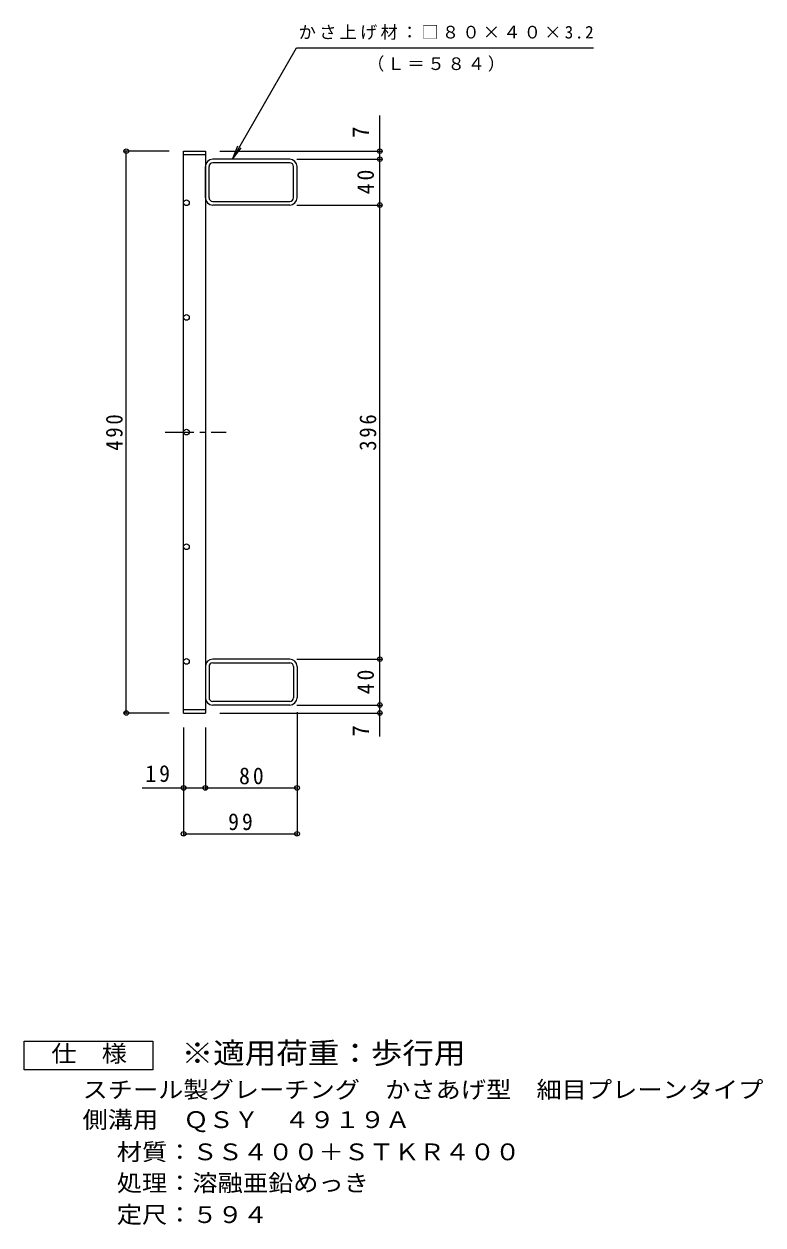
# Model space of a CAD drawing. Units: millimetres, scale not verified. Extents: x -628 to 892, y -682 to 613.
# Drawn here: x 247 to 892, y -501 to 547 of the extents above; entities that cross this region are included whole.
import ezdxf
from ezdxf.enums import TextEntityAlignment as Align

# ---------------------------------------------------------------- set-up
doc = ezdxf.new("R2010")
doc.units = ezdxf.units.MM
doc.header["$LTSCALE"] = 5
doc.header["$PDMODE"] = 32
doc.header["$PDSIZE"] = 4
doc.linetypes.add('CHAIN1', pattern=[8, 5, -1, 1, -1])
for name, color, linetype, lineweight in [('A-1_ピット', 2, 'Continuous', 9), ('A-2_蓋', 3, 'Continuous', 9), ('A-4_寸法', 7, 'Continuous', 9), ('F-4_F-4ﾚｲﾔ', 2, 'Continuous', 9)]:
    doc.layers.add(name, color=color, linetype=linetype, lineweight=lineweight)
doc.layers.add('F-5_F-5ﾚｲﾔ', color=2, linetype='Continuous')
doc.styles.add('ＭＳ ゴシック', font='')
doc.styles.get('ＭＳ ゴシック').set_extended_font_data('MS Gothic')

msp = doc.modelspace()

# ---------------------------------------------------------------- linework, layer by layer
at = {"layer": 'A-1_ピット'}
for p, q in [((405.487, 395.118), (405.487, 422.318)), ((408.686, 395.118), (408.686, 422.318)), ((479.087, 425.518), (411.886, 425.518)), ((479.087, 428.718), (411.887, 428.718)), ((482.287, 395.118), (482.287, 422.318)), ((485.487, 395.118), (485.487, 422.318)), ((411.887, 391.918), (479.087, 391.918)), ((479.087, 388.718), (411.887, 388.718)), ((479.087, -7.281), (411.887, -7.281)), ((405.487, -13.681), (405.487, -40.881)), ((408.686, -13.682), (408.686, -40.881)), ((411.887, -10.481), (479.087, -10.481)), ((482.287, -13.682), (482.287, -40.881)), ((485.487, -13.681), (485.487, -40.881)), ((479.087, -44.081), (411.886, -44.081)), ((479.087, -47.281), (411.887, -47.281))]:
    msp.add_line(p, q, dxfattribs=at)
for centre, radius, start, end in [((411.887, 422.318), 6.4, 90, 180), ((411.886, 422.318), 3.2, 90, 180), ((479.087, 422.318), 6.4, 0, 90), ((479.087, 422.318), 3.2, 0, 90), ((411.887, 395.118), 6.4, 180, 270), ((411.887, 395.118), 3.2, 180, 270), ((479.087, 395.118), 6.4, 270, 0), ((479.087, 395.118), 3.2, 270, 0), ((411.887, -13.681), 6.4, 90, 180), ((479.087, -13.681), 6.4, 0, 90), ((411.887, -13.682), 3.2, 90, 180), ((479.087, -13.682), 3.2, 0, 90), ((411.887, -40.881), 6.4, 180, 270), ((411.886, -40.881), 3.2, 180, 270), ((479.087, -40.881), 3.2, 270, 0), ((479.087, -40.881), 6.4, 270, 0)]:
    msp.add_arc(centre, radius, start, end, dxfattribs=at)
at = {"layer": 'A-2_蓋'}
for p, q in [((386.487, 435.718), (405.487, 435.718)), ((386.487, -54.281), (386.487, 435.718)), ((386.487, 432.718), (405.487, 432.718)), ((405.487, 435.718), (405.487, -54.281)), ((386.487, -51.281), (405.487, -51.281)), ((386.487, -54.281), (405.487, -54.281))]:
    msp.add_line(p, q, dxfattribs=at)
at = {"layer": 'A-2_蓋', "linetype": 'CHAIN1'}
msp.add_line((370.544, 190.718), (423.665, 190.718), dxfattribs=at)
at = {"layer": 'A-2_蓋'}
for centre in [(388.987, 390.718), (388.987, 290.718), (388.987, 190.718), (388.987, 90.718), (388.987, -9.282)]:
    msp.add_circle(centre, 2.5, dxfattribs=at)
at = {"layer": 'A-4_寸法'}
for p, q in [((557.691, -74.804), (557.691, 466.735)), ((429.086, 428.718), (433.87, 440.267)), ((373.986, 435.718), (334.987, 435.718)), ((336.486, -54.281), (336.486, 435.718)), ((417.987, 435.718), (559.191, 435.718)), ((429.086, 428.718), (436.696, 438.635)), ((485.348, 428.718), (559.191, 428.718)), ((485.348, 388.718), (559.191, 388.718)), ((485.348, -7.281), (559.191, -7.281)), ((485.348, -47.281), (559.191, -47.281)), ((373.986, -54.281), (334.987, -54.281)), ((417.987, -54.281), (559.191, -54.281)), ((485.486, -53.381), (485.486, -161.087)), ((386.487, -66.781), (386.487, -161.087)), ((405.487, -66.781), (405.487, -121.087)), ((350.49, -119.587), (485.486, -119.587)), ((386.487, -159.587), (485.486, -159.587))]:
    msp.add_line(p, q, dxfattribs=at)
msp.add_lwpolyline([(429.086, 428.718), (485.089, 525.718), (743.907, 525.718)], dxfattribs=at)
for p in [(336.486, 435.718), (557.691, 435.718), (557.691, 428.718), (557.691, 388.718), (557.691, -7.281), (336.486, -54.281), (557.691, -47.281), (557.691, -54.281), (386.487, -119.587), (405.487, -119.587), (485.486, -119.587), (386.487, -159.587), (485.486, -159.587)]:
    msp.add_point(p, dxfattribs=at)
at = {"layer": 'F-4_F-4ﾚｲﾔ'}
msp.add_lwpolyline([(247.297, -365.473), (247.297, -340.473), (359.797, -340.473), (359.797, -365.473)], close=True, dxfattribs=at)

# ---------------------------------------------------------------- texts
at = {"layer": 'A-4_寸法', "color": 2, "style": 'ＭＳ ゴシック'}
for p in [(552.691, 447.346), (552.691, -74.804)]:
    msp.add_text('7', height=14.66, rotation=90, dxfattribs=at).set_placement(p, align=Align.BOTTOM_LEFT)
at = {"layer": 'A-4_寸法', "char_height": 11, "attachment_point": 7, "style": 'ＭＳ ゴシック'}
for s, insert in [('\\T1.19;かさ上げ材：□８０×４０×3.2', (486.858, 532.806)), ('\\T1.17;（Ｌ＝５８４）', (546.573, 505.038))]:
    msp.add_mtext(s, dxfattribs=dict(at, insert=insert))
at = {"layer": 'A-4_寸法', "color": 2, "char_height": 14.66, "attachment_point": 7, "rotation": 90, "style": 'ＭＳ ゴシック'}
for s, insert in [('\\T1.27;\\W0.95;40', (552.691, 398.093)), ('\\T1.27;\\W0.9;490', (333.487, 174.468)), ('\\T1.27;\\W0.9;396', (554.691, 174.468)), ('\\T1.27;\\W0.95;40', (552.691, -37.906))]:
    msp.add_mtext(s, dxfattribs=dict(at, insert=insert))
at = {"layer": 'A-4_寸法', "color": 2, "char_height": 14.66, "attachment_point": 7, "style": 'ＭＳ ゴシック'}
for s, insert in [('\\T1.27;\\W0.95;19', (353.148, -114.587)), ('\\T1.27;\\W0.95;80', (434.862, -116.587)), ('\\T1.27;\\W0.95;99', (425.362, -156.587))]:
    msp.add_mtext(s, dxfattribs=dict(at, insert=insert))
at = {"layer": 'F-4_F-4ﾚｲﾔ', "style": 'ＭＳ ゴシック', "width": 1.1}
for s, p in [('仕\u3000様', (271.047, -362.973)), ('スチール製グレーチング\u3000かさあげ型\u3000細目プレーンタイプ', (298.342, -394.433)), ('側溝用\u3000ＱＳＹ\u3000４９１９Ａ', (298.342, -420.612)), ('材質：ＳＳ４００＋ＳＴＫＲ４００', (328.198, -448.687)), ('処理：溶融亜鉛めっき', (328.198, -475.825)), ('定尺：５９４', (328.198, -503.431))]:
    msp.add_text(s, height=14.66, dxfattribs=at).set_placement(p, align=Align.BOTTOM_LEFT)
at = {"layer": 'F-5_F-5ﾚｲﾔ', "color": 3, "style": 'ＭＳ ゴシック', "width": 1.1}
msp.add_text('※適用荷重：歩行用', height=18.33, dxfattribs=at).set_placement((384.797, -365.473), align=Align.BOTTOM_LEFT)

doc.saveas('drawing.dxf')
